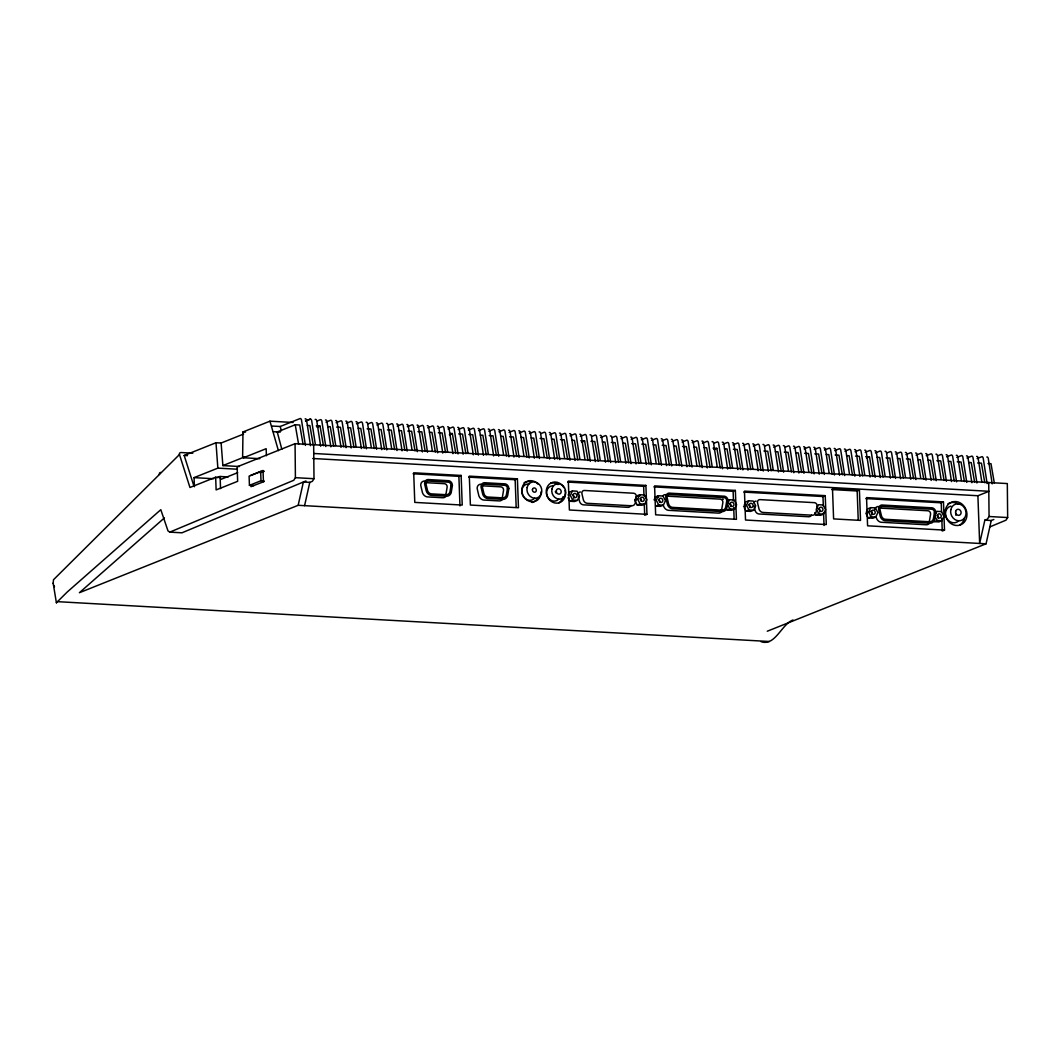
<?xml version="1.0" encoding="UTF-8"?>
<svg xmlns="http://www.w3.org/2000/svg" width="1061" height="1061" viewBox="0 0 1061 1061"><rect width="100%" height="100%" fill="white"/><g stroke="black" fill="none" stroke-linecap="round" stroke-linejoin="round"><path stroke-width="1.5" d="M293.128 422.477L269.958 421.177L242.982 431.96L242.624 456.8L243.433 457.768L259.812 458.684M57.015 602.263L56.379 602.767L67.201 592.038L160.808 509.691L167.996 530.911L169.787 532.131L293.764 480.288L295.409 477.675L295.064 443.684L1007.313 483.564L1007.658 517.556L1006.014 520.169L989.78 526.919M169.787 532.131L181.975 532.808L303.38 481.999L309.785 482.357L312.358 481.336L314.003 478.71L313.658 444.718M313.976 453.498L989.038 491.296L977.897 495.739L979.648 543.457L984.847 520.155L987.42 519.134L989.064 516.508L988.719 482.53M164.375 517.954L79.389 592.714L298.168 505.301L303.38 481.999L305.953 480.978M304.587 505.659L309.785 482.357M767.262 631.229L986.054 543.816L991.253 520.513L993.825 519.492M568.139 495.063L569.571 492.105L572.463 490.938L577.078 491.203L579.558 495.911L577.409 500.368L574.518 501.521L569.903 501.269L568.046 497.728M572.463 490.938L570.327 495.394L572.794 500.116L577.409 500.368M634.743 500.328L636.892 495.872L639.783 494.718L644.398 494.97L646.865 499.678L644.73 504.134L641.839 505.288L637.223 505.036L634.743 500.328L637.634 499.161L639.783 494.718M654.053 499.877L655.473 496.906L658.364 495.752L662.979 496.017L665.459 500.726L663.324 505.182L660.433 506.336L655.817 506.07L658.709 504.917L663.324 505.182M658.364 495.752L656.228 500.208L658.709 504.917M729.53 499.744L727.395 504.187L729.862 508.909L734.477 509.161L736.626 504.704L734.146 499.996L729.53 499.744L726.639 500.898M744.305 504.93L745.737 501.959L748.628 500.805L753.244 501.071L755.711 505.779L753.575 510.235L750.684 511.389L746.069 511.123L744.212 507.596M743.589 506.415L746.48 505.261L748.628 500.805M823.455 514.147L825.591 509.691L823.124 504.983L818.508 504.718L816.36 509.174L818.84 513.882L823.455 514.147L820.564 515.301L815.949 515.036L814.715 512.688M866.466 511.773L867.885 508.803L870.776 507.649L875.391 507.901L877.871 512.622L875.736 517.078L872.845 518.232L868.23 517.967L866.36 514.439M865.749 513.259L868.641 512.105L870.776 507.649M935.378 514.32L936.797 511.349L941.412 511.601L943.892 516.322L941.757 520.765L938.866 521.919L934.25 521.667L937.142 520.513L941.757 520.765M192.823 453.193L181.232 452.543A2.732 1.857 30.8 0 0 179.468 454.532L53.501 579.744L53.169 583.165L56.379 602.767M761.122 641.693C775.1 646.56 781.678 624.027 792.991 619.995M57.082 601.64L769.344 641.494M193.951 486.203L184.176 455.461L215.993 442.742L221.126 443.034L243.606 434.042M271.881 426.031L280.223 426.495L300.024 418.578A3.488 1.552 -86.8 0 1 301.47 419.851L305.409 445.395M303.101 444.572L299.719 425.01L295.237 424.758L277.239 431.946L281.841 449.28M305.488 421.018L310.197 419.148A3.488 1.552 -86.8 0 1 311.642 420.421L315.342 444.36M305.634 420.978L310.197 419.148M317.332 420.938L320.369 419.718A3.488 1.552 -86.8 0 1 321.815 420.992L325.767 446.522M325.979 422.119L330.541 420.289A3.488 1.552 -86.8 0 1 332 421.562L335.687 445.501M317.067 427.344L320.077 426.151L323.446 445.713M221.126 443.034L222.876 465.593L244.773 456.84M194.402 486.72L194.07 477.636L217.85 468.126L237.505 469.227M243.433 457.768L266.152 448.697L266.417 455.739M336.151 422.689L340.727 420.859A3.488 1.552 -86.8 0 1 342.172 422.132L346.111 447.662M295.064 443.684L237.12 466.84L237.651 481.309L216.126 489.917L215.662 477.225L220.144 477.477L220.555 488.577M346.324 423.259L350.899 421.429A3.488 1.552 -86.8 0 1 352.345 422.702L356.045 446.641M215.662 477.225L189.959 487.49L179.468 454.532M217.001 477.689L220.012 476.482L228.208 476.946M356.496 423.83L361.072 421.999A3.488 1.552 -86.8 0 1 362.517 423.273L366.456 448.803M237.651 472.689L220.794 479.426L220.012 476.482M368.194 423.79L371.244 422.57A3.488 1.552 -86.8 0 1 372.69 423.843L376.642 449.373M250.515 475.461L263.022 470.461L263.433 481.667M376.854 424.97L381.416 423.14A3.488 1.552 -86.8 0 1 382.862 424.413L386.814 449.944M263.659 471.734L260.661 471.561L249.096 476.19L249.441 485.354L253.924 485.606M260.025 472.835L264.189 471.164M388.551 424.93L391.602 423.71A3.488 1.552 -86.8 0 1 393.047 424.984L396.986 450.514M397.199 426.111L401.774 424.281A3.488 1.552 -86.8 0 1 403.22 425.554L407.159 451.084M249.441 485.354L261.006 480.726L263.99 480.898M250.926 486.667L264.043 481.561M407.371 426.681L411.947 424.851A3.488 1.552 -86.8 0 1 413.392 426.124L417.331 451.654M417.543 427.251L422.119 425.421A3.488 1.552 -86.8 0 1 423.564 426.694L427.503 452.225M427.729 427.808L432.291 425.991A3.488 1.552 -86.8 0 1 433.737 427.265L437.689 452.795M437.901 428.379L442.464 426.562A3.488 1.552 -86.8 0 1 443.909 427.835L447.609 451.774M448.074 428.949L452.649 427.132A3.488 1.552 -86.8 0 1 454.095 428.405L458.034 453.936M458.246 429.519L462.821 427.702A3.488 1.552 -86.8 0 1 464.267 428.976L467.967 452.914M449.347 434.745L452.344 433.551L455.713 453.113M468.418 430.09L472.994 428.273A3.488 1.552 -86.8 0 1 474.439 429.533L478.378 455.076M478.591 430.66L483.166 428.843A3.488 1.552 -86.8 0 1 484.612 430.103L488.312 454.042M488.776 431.23L493.338 429.413A3.488 1.552 -86.8 0 1 494.784 430.673L498.736 456.217M498.949 431.8L503.511 429.984A3.488 1.552 -86.8 0 1 504.97 431.243L508.909 456.787M509.121 432.371L513.696 430.541A3.488 1.552 -86.8 0 1 515.142 431.814L519.081 457.357M519.293 432.941L523.869 431.111A3.488 1.552 -86.8 0 1 525.314 432.384L529.253 457.928M529.466 433.511L534.041 431.681A3.488 1.552 -86.8 0 1 535.487 432.954L539.426 458.498M541.163 433.472L544.213 432.251A3.488 1.552 -86.8 0 1 545.659 433.525L549.598 459.068M549.823 434.652L554.386 432.822A3.488 1.552 -86.8 0 1 555.831 434.095L559.784 459.638M559.996 435.222L564.558 433.392A3.488 1.552 -86.8 0 1 566.017 434.665L569.956 460.195M413.087 473.776L458.882 476.349L461.137 475.447L462.225 505.063L414.785 502.397L413.697 472.795L461.137 475.447M570.168 435.792L574.744 433.962A3.488 1.552 -86.8 0 1 576.189 435.235L579.876 459.174M580.34 436.363L584.916 434.533A3.488 1.552 -86.8 0 1 586.362 435.806L590.301 461.336M592.038 436.323L595.088 435.103A3.488 1.552 -86.8 0 1 596.534 436.376L600.234 460.315M581.614 442.158L584.611 440.952L587.993 460.527M600.698 437.503L605.261 435.673A3.488 1.552 -86.8 0 1 606.706 436.946L610.659 462.477M612.396 437.464L615.433 436.243A3.488 1.552 -86.8 0 1 616.879 437.517L620.579 461.455M468.683 477.132L515.155 479.731L517.41 478.829L518.471 507.742L470.381 505.049L469.32 476.137L517.41 478.829M621.043 438.644L625.605 436.814A3.488 1.552 -86.8 0 1 627.064 438.087L631.003 463.617M631.215 439.214L635.791 437.384A3.488 1.552 -86.8 0 1 637.237 438.657L640.924 462.596M641.388 439.784L645.963 437.954A3.488 1.552 -86.8 0 1 647.409 439.227L651.348 464.758M651.56 440.355L656.136 438.525A3.488 1.552 -86.8 0 1 657.581 439.798L661.52 465.328M661.746 440.925L666.308 439.095A3.488 1.552 -86.8 0 1 667.754 440.368L671.706 465.898M671.918 441.482L676.48 439.665A3.488 1.552 -86.8 0 1 677.926 440.938L681.878 466.469M682.09 442.052L686.666 440.235A3.488 1.552 -86.8 0 1 688.112 441.509L692.051 467.039M692.263 442.623L696.838 440.806A3.488 1.552 -86.8 0 1 698.284 442.079L702.223 467.609M702.435 443.193L707.011 441.376A3.488 1.552 -86.8 0 1 708.456 442.649L712.156 466.588M714.133 443.153L717.183 441.946A3.488 1.552 -86.8 0 1 718.629 443.206L722.568 468.75M569.903 501.269L572.794 500.116M722.793 444.334L727.355 442.517A3.488 1.552 -86.8 0 1 728.801 443.777L732.501 467.715M713.881 449.559L716.878 448.365L720.26 467.928M732.965 444.904L737.528 443.087A3.488 1.552 -86.8 0 1 738.973 444.347L742.925 469.89M743.138 445.474L747.713 443.644A3.488 1.552 -86.8 0 1 749.159 444.917L752.846 468.856M567.728 482.079L643.642 486.323L645.897 485.421L646.958 514.333L644.703 515.235L644.292 503.988M753.31 446.044L757.886 444.214A3.488 1.552 -86.8 0 1 759.331 445.487L763.27 471.031M765.008 446.005L768.058 444.784A3.488 1.552 -86.8 0 1 769.504 446.058L773.204 469.996M773.655 447.185L778.23 445.355A3.488 1.552 -86.8 0 1 779.676 446.628L783.615 472.172M637.223 505.036L640.115 503.882L644.73 504.134M785.365 447.145L788.403 445.925A3.488 1.552 -86.8 0 1 789.848 447.198L793.8 472.742M794.013 448.326L798.575 446.495A3.488 1.552 -86.8 0 1 800.034 447.769L803.973 473.299M804.185 448.896L808.761 447.066A3.488 1.552 -86.8 0 1 810.206 448.339L814.145 473.869M814.357 449.466L818.933 447.636A3.488 1.552 -86.8 0 1 820.378 448.909L824.317 474.439M824.53 450.036L829.105 448.206A3.488 1.552 -86.8 0 1 830.551 449.479L834.49 475.01M834.715 450.607L839.278 448.776A3.488 1.552 -86.8 0 1 840.723 450.05L844.662 475.58M653.987 486.893L733.124 491.323L735.366 490.421L736.427 519.333L655.645 514.81L654.584 485.898L735.366 490.421M844.888 451.177L849.45 449.347A3.488 1.552 -86.8 0 1 850.895 450.62L854.848 476.15M855.06 451.747L859.622 449.917A3.488 1.552 -86.8 0 1 861.081 451.19L864.768 475.129M865.232 452.318L869.808 450.487A3.488 1.552 -86.8 0 1 871.253 451.761L875.192 477.291M729.862 508.909L726.971 510.062L731.586 510.314L734.477 509.161M875.405 452.888L879.98 451.058A3.488 1.552 -86.8 0 1 881.426 452.331L885.126 476.27M866.505 458.113L869.503 456.906L872.871 476.482M887.102 452.848L890.152 451.628A3.488 1.552 -86.8 0 1 891.598 452.901L895.537 478.431M746.069 511.123L748.96 509.97L753.575 510.235M895.763 454.028L900.325 452.198A3.488 1.552 -86.8 0 1 901.77 453.471L905.471 477.41M905.935 454.585L910.497 452.768A3.488 1.552 -86.8 0 1 911.943 454.042L915.895 479.572M916.107 455.156L920.669 453.339A3.488 1.552 -86.8 0 1 922.128 454.612L926.067 480.142M743.854 492.105L822.978 496.535L825.233 495.646L826.294 524.545L745.512 520.023L744.451 491.124L825.233 495.646M926.28 455.726L930.855 453.909A3.488 1.552 -86.8 0 1 932.301 455.182L936.24 480.713M937.977 455.686L941.027 454.479A3.488 1.552 -86.8 0 1 942.473 455.753L946.412 481.283M831.824 489.559L857.169 490.978L859.41 490.089L860.524 520.407L833.601 518.895L832.487 488.577L859.41 490.089M946.624 456.867L951.2 455.05A3.488 1.552 -86.8 0 1 952.645 456.31L956.584 481.853M956.81 457.437L961.372 455.62A3.488 1.552 -86.8 0 1 962.818 456.88L966.77 482.423M815.949 515.036L818.84 513.882M966.982 458.007L971.544 456.19A3.488 1.552 -86.8 0 1 972.99 457.45L976.942 482.994M977.154 458.577L981.73 456.76A3.488 1.552 -86.8 0 1 983.176 458.02L987.115 483.564M868.23 517.967L871.121 516.813L875.736 517.078M865.935 498.59L941.226 502.808L943.468 501.919L944.502 530.115L942.261 531.017L941.797 518.484M315.144 419.48L315.289 419.44A3.488 1.552 -86.8 0 1 316.735 420.713L320.674 446.243M424.493 481.071L423.962 481.084A4.43 3.886 68.2 0 0 420.766 485.5L422.45 492.675A6.021 5.278 68.2 0 0 427.079 496.88L443.034 497.768A6.021 5.278 68.2 0 0 446.19 496.243M480.912 484.227L480.381 484.24A4.43 3.886 68.2 0 0 477.185 488.657L478.869 495.832A6.021 5.278 68.2 0 0 483.498 500.036L499.452 500.925A6.021 5.278 68.2 0 0 502.609 499.399M665.605 494.638L665.075 494.651A4.363 3.82 68.2 0 0 662.674 496.071M878.442 506.535L877.911 506.548A4.377 3.833 68.2 0 0 874.808 509.651M307.358 425.434L309.892 425.58L313.274 445.143M316.258 425.925L320.077 426.151M327.703 426.575L330.25 426.708L333.618 446.283M336.602 427.066L340.422 427.278L343.791 446.853M348.048 427.716L350.594 427.848L353.976 447.424M358.22 428.286L360.767 428.419L364.148 447.994M367.133 428.777L370.939 428.989L374.321 448.564M378.578 429.426L381.124 429.559L384.493 449.135M387.477 429.917L391.297 430.129L394.665 449.705M398.923 430.554L401.469 430.7L404.838 450.275M407.822 431.058L411.641 431.27L415.023 450.832M418.007 431.628L421.814 431.84L425.196 451.402M429.453 432.265L431.986 432.411L435.368 451.973M438.352 432.769L442.172 432.981L445.54 452.543M449.798 433.405L452.344 433.551M458.697 433.909L462.516 434.121L465.885 453.684M468.869 434.48L472.689 434.692L476.071 454.254M480.315 435.116L482.861 435.262L486.243 454.824M489.227 435.62L493.033 435.832L496.415 455.394M500.673 436.257L503.219 436.403L506.588 455.965M509.572 436.761L513.391 436.973L516.76 456.535M521.017 437.397L523.564 437.543L526.946 457.105M531.19 437.968L533.736 438.113L537.118 457.676M540.102 438.458L543.908 438.684L547.29 458.246M551.548 439.108L554.081 439.254L557.463 458.816M560.447 439.599L564.266 439.824L567.635 459.386M571.892 440.249L574.439 440.381L577.807 459.957M580.791 440.739L584.611 440.952M590.964 441.31L594.783 441.522L598.165 461.097M602.423 441.96L604.956 442.092L608.338 461.668M611.322 442.45L615.141 442.662L618.51 462.238M622.767 443.1L625.314 443.233L628.682 462.808M631.666 443.591L635.486 443.803L638.855 463.378M641.839 444.161L645.658 444.373L649.04 463.936M653.284 444.798L655.831 444.944L659.213 464.506M662.197 445.302L666.003 445.514L669.385 465.076M673.642 445.938L676.189 446.084L679.557 465.646M682.541 446.442L686.361 446.654L689.73 466.217M693.987 447.079L696.533 447.225L699.902 466.787M704.159 447.649L706.706 447.795L710.088 467.357M713.072 448.153L716.878 448.365M724.517 448.79L727.05 448.936L730.432 468.498M733.416 449.294L737.236 449.506L740.605 469.068M744.862 449.93L747.408 450.076L750.777 469.638M755.034 450.501L757.581 450.646L760.949 470.209M763.933 451.005L767.753 451.217L771.135 470.779M775.392 451.641L777.925 451.787L781.307 471.349M784.291 452.132L788.098 452.357L791.479 471.92M795.737 452.782L798.283 452.928L801.652 472.49M804.636 453.272L808.455 453.485L811.824 473.06M814.808 453.843L818.628 454.055L822.01 473.63M826.254 454.493L828.8 454.625L832.182 474.201M835.166 454.983L838.972 455.196L842.354 474.771M846.612 455.633L849.158 455.766L852.527 475.341M855.511 456.124L859.33 456.336L862.699 475.912M865.683 456.694L869.503 456.906M877.129 457.331L879.675 457.477L883.057 477.052M886.041 457.835L889.847 458.047L893.229 477.609M897.487 458.471L900.02 458.617L903.402 478.179M906.386 458.975L910.205 459.188L913.574 478.75M917.831 459.612L920.378 459.758L923.746 479.32M928.004 460.182L930.55 460.328L933.919 479.89M936.903 460.686L940.722 460.898L944.104 480.461M948.348 461.323L950.895 461.469L954.277 481.031M957.261 461.827L961.067 462.039L964.449 481.601M968.706 462.463L971.253 462.609L974.621 482.171M977.605 462.967L981.425 463.18L984.794 482.742M988.003 463.551L991.001 463.71L994.369 483.285M273.393 431.721L280.237 432.106M242.982 431.96L245.542 432.106M312.756 458.498L977.897 495.739M184.176 455.461L187.479 455.646M645.897 485.421L568.325 481.084L569.386 509.996L646.958 514.333M943.468 501.919L866.545 497.609L867.58 525.805L944.502 530.115M222.876 465.593L239.415 466.522M426.137 482.675L444.479 483.697A2.878 2.52 68.2 0 1 447.119 487.278L446.15 493.02A4.469 3.912 68.2 0 1 445.169 495.116M482.543 485.832L500.898 486.866A2.878 2.52 68.2 0 1 503.524 490.447L502.569 496.19A4.469 3.912 68.2 0 1 501.574 498.272M667.356 496.177L720.207 499.134A2.878 2.52 68.2 0 1 722.833 502.728L721.878 508.471A4.469 3.912 68.2 0 1 720.565 510.858M878.548 508.007L927.911 510.765A2.878 2.52 68.2 0 1 930.55 514.36L929.582 520.102A4.469 3.912 68.2 0 1 928.282 522.489M636.892 495.872L639.969 496.044M655.473 496.906L658.549 497.078M295.409 477.675L314.003 478.71M989.064 516.508L1007.658 517.556M984.847 520.155L991.253 520.513M194.07 477.636L213.725 478.736M298.168 505.301L986.054 543.816M934.661 515.805L937.142 520.513M868.641 512.105L871.121 516.813M746.48 505.261L748.96 509.97M637.634 499.161L640.115 503.882M53.846 585.5L54.509 586.799M269.958 421.177L278.406 450.633M53.169 583.165L53.395 583.895M876.267 517.463L876.439 518.073A5.968 5.239 68.2 0 0 881.028 522.251L926.465 524.784A5.968 5.239 68.2 0 0 929.157 523.683M663.443 505.553L663.616 506.15A5.955 5.212 68.2 0 0 668.191 510.301L718.748 513.139A5.955 5.212 68.2 0 0 721.44 512.039M280.223 426.495L281.351 430.766M754.066 505.925L755.1 510.328A4.469 3.912 68.2 0 0 759.132 513.988L808.495 516.747A4.469 3.912 68.2 0 0 811.572 515.261M578.431 496.787L579.478 501.19A4.469 3.912 68.2 0 0 583.497 504.85L627.741 507.33A4.469 3.912 68.2 0 0 631.056 505.447M295.237 424.758L298.605 444.32M992.194 483.843L988.255 458.312A3.488 1.552 -86.8 0 0 986.81 457.039M981.783 481.681L978.083 457.742A3.488 1.552 -86.8 0 0 976.637 456.469M971.849 482.702L967.911 457.172A3.488 1.552 -86.8 0 0 966.465 455.898M961.425 480.54L957.738 456.601A3.488 1.552 -86.8 0 0 956.293 455.328M951.505 481.561L947.566 456.031A3.488 1.552 -86.8 0 0 946.107 454.758M941.08 479.4L937.38 455.461A3.488 1.552 -86.8 0 0 935.935 454.188M931.147 480.421L927.208 454.89A3.488 1.552 -86.8 0 0 925.762 453.617M920.736 478.259L917.036 454.32A3.488 1.552 -86.8 0 0 915.59 453.047M910.802 479.293L906.863 453.75A3.488 1.552 -86.8 0 0 905.418 452.477M900.63 478.723L896.691 453.18A3.488 1.552 -86.8 0 0 895.245 451.906M890.458 478.153L886.505 452.609A3.488 1.552 -86.8 0 0 885.06 451.336M880.285 477.583L876.333 452.039A3.488 1.552 -86.8 0 0 874.887 450.766M870.1 477.012L866.161 451.469A3.488 1.552 -86.8 0 0 864.715 450.196M859.927 476.442L855.988 450.898A3.488 1.552 -86.8 0 0 854.543 449.639M849.516 474.267L845.816 450.328A3.488 1.552 -86.8 0 0 844.37 449.068M839.583 475.301L835.644 449.758A3.488 1.552 -86.8 0 0 834.198 448.498M829.158 473.14L825.458 449.201A3.488 1.552 -86.8 0 0 824.012 447.928M819.238 474.161L815.286 448.631A3.488 1.552 -86.8 0 0 813.84 447.357M808.814 471.999L805.113 448.06A3.488 1.552 -86.8 0 0 803.668 446.787M798.88 473.02L794.941 447.49A3.488 1.552 -86.8 0 0 793.495 446.217M788.456 470.859L784.769 446.92A3.488 1.552 -86.8 0 0 783.323 445.647M778.535 471.88L774.596 446.349A3.488 1.552 -86.8 0 0 773.137 445.076M768.363 471.309L764.411 445.779A3.488 1.552 -86.8 0 0 762.965 444.506M758.191 470.739L754.238 445.209A3.488 1.552 -86.8 0 0 752.793 443.936M748.005 470.169L744.066 444.639A3.488 1.552 -86.8 0 0 742.62 443.365M737.833 469.599L733.894 444.068A3.488 1.552 -86.8 0 0 732.448 442.795M727.66 469.028L723.721 443.498A3.488 1.552 -86.8 0 0 722.276 442.225M717.236 466.867L713.549 442.928A3.488 1.552 -86.8 0 0 712.09 441.655M707.316 467.888L703.363 442.357A3.488 1.552 -86.8 0 0 701.918 441.084M696.891 465.726L693.191 441.787A3.488 1.552 -86.8 0 0 691.745 440.514M686.958 466.747L683.019 441.217A3.488 1.552 -86.8 0 0 681.573 439.944M676.547 464.585L672.846 440.647A3.488 1.552 -86.8 0 0 671.401 439.373M666.613 465.62L662.674 440.076A3.488 1.552 -86.8 0 0 661.228 438.803M656.189 463.445L652.502 439.506A3.488 1.552 -86.8 0 0 651.043 438.233M646.268 464.479L642.316 438.936A3.488 1.552 -86.8 0 0 640.871 437.662M636.083 463.909L632.144 438.365A3.488 1.552 -86.8 0 0 630.698 437.092M625.91 463.339L621.971 437.795A3.488 1.552 -86.8 0 0 620.526 436.535M615.738 462.768L611.799 437.225A3.488 1.552 -86.8 0 0 610.354 435.965M605.566 462.198L601.627 436.655A3.488 1.552 -86.8 0 0 600.181 435.395M595.393 461.628L591.441 436.098A3.488 1.552 -86.8 0 0 589.996 434.824M584.969 459.466L581.269 435.527A3.488 1.552 -86.8 0 0 579.823 434.254M575.035 460.487L571.097 434.957A3.488 1.552 -86.8 0 0 569.651 433.684M564.624 458.325L560.924 434.387A3.488 1.552 -86.8 0 0 559.479 433.113M554.691 459.347L550.752 433.816A3.488 1.552 -86.8 0 0 549.306 432.543M544.266 457.185L540.58 433.246A3.488 1.552 -86.8 0 0 539.134 431.973M534.346 458.206L530.394 432.676A3.488 1.552 -86.8 0 0 528.948 431.403M523.922 456.044L520.222 432.106A3.488 1.552 -86.8 0 0 518.776 430.832M513.988 457.066L510.049 431.535A3.488 1.552 -86.8 0 0 508.604 430.262M503.577 454.904L499.877 430.965A3.488 1.552 -86.8 0 0 498.431 429.692M493.644 455.925L489.705 430.395A3.488 1.552 -86.8 0 0 488.259 429.121M483.471 455.355L479.532 429.824A3.488 1.552 -86.8 0 0 478.073 428.551M473.299 454.784L469.347 429.254A3.488 1.552 -86.8 0 0 467.901 427.981M463.126 454.214L459.174 428.684A3.488 1.552 -86.8 0 0 457.729 427.411M452.941 453.644L449.002 428.113A3.488 1.552 -86.8 0 0 447.556 426.84M442.769 453.074L438.83 427.543A3.488 1.552 -86.8 0 0 437.384 426.27M432.344 450.912L428.657 426.973A3.488 1.552 -86.8 0 0 427.212 425.7M422.424 451.946L418.485 426.403A3.488 1.552 -86.8 0 0 417.026 425.129M412 449.771L408.299 425.832A3.488 1.552 -86.8 0 0 406.854 424.559M402.066 450.806L398.127 425.262A3.488 1.552 -86.8 0 0 396.681 423.989M391.655 448.631L387.955 424.692A3.488 1.552 -86.8 0 0 386.509 423.419M381.721 449.665L377.782 424.121A3.488 1.552 -86.8 0 0 376.337 422.862M371.297 447.49L367.61 423.551A3.488 1.552 -86.8 0 0 366.164 422.291M361.377 448.524L357.438 422.981A3.488 1.552 -86.8 0 0 355.979 421.721M351.204 447.954L347.252 422.424A3.488 1.552 -86.8 0 0 345.806 421.151M341.019 447.384L337.08 421.854A3.488 1.552 -86.8 0 0 335.634 420.58M330.846 446.814L326.907 421.283A3.488 1.552 -86.8 0 0 325.462 420.01M310.502 445.673L306.563 420.143A3.488 1.552 -86.8 0 0 305.117 418.87M215.993 442.742L217.85 468.126M941.226 502.808L941.571 512.211M857.169 490.978L858.216 519.704M822.978 496.535L823.336 506.177M823.575 512.596L824.039 525.447M733.124 491.323L733.469 500.911M733.708 507.596L734.119 518.643M643.642 486.323L644 495.964M515.155 479.731L516.163 507.039M458.882 476.349L459.97 505.951M260.661 471.561L261.006 480.726M159.389 474.479L159.362 473.869A1.605 1.406 68.2 0 1 160.688 472.437M541.097 491.76A10.769 9.43 68.2 0 1 529.359 501.309A10.769 9.43 68.2 0 1 522.954 485.474A10.769 9.43 68.2 0 1 538.007 484.134M565.022 490.381A10.769 9.43 68.2 0 1 554.545 502.914A10.769 9.43 68.2 0 1 547.741 486.084A10.769 9.43 68.2 0 1 563.975 487.768M524.081 482.702A10.769 9.43 68.2 0 1 531.349 482.052M537.755 497.874A10.769 9.43 68.2 0 1 532.091 502.476M534.704 498.206A8.329 7.294 68.2 0 1 522.463 494.877A8.329 7.294 68.2 0 1 528.922 483.935M550.725 483.14A10.769 9.43 68.2 0 1 558.059 484.598M562.98 496.747A10.769 9.43 68.2 0 1 558.736 502.914M558.723 499.187A7.812 6.843 68.2 0 1 547.251 496.071A7.812 6.843 68.2 0 1 553.311 485.819M722.568 510.633A5.955 5.212 68.2 0 1 721.865 511.627M722.833 498.975A4.363 3.82 68.2 0 1 723.244 499.452M753.774 502.808A2.878 2.52 68.2 0 1 756.095 501.15M748.681 504.532A2.149 1.883 68.2 0 1 749.955 507.702M947.977 503.736A12.201 10.69 68.2 0 1 958.879 504.346M964.449 518.113A12.201 10.69 68.2 0 1 959.648 525.102M555.261 491.681A2.759 2.414 68.2 0 1 555.937 492.927M578.02 494.903A2.878 2.52 68.2 0 1 580.473 492.025M958.852 520.659A8.607 7.546 68.2 0 1 946.691 518.232A8.607 7.546 68.2 0 1 950.908 506.084M955.537 512.98A3.09 2.706 68.2 0 1 955.895 515.301M640.3 498.67A2.149 1.883 68.2 0 1 641.282 501.11M572.516 494.665A2.149 1.883 68.2 0 1 573.51 498.259M658.417 499.479A2.149 1.883 68.2 0 1 659.876 502.145M729.583 503.471A2.149 1.883 68.2 0 1 730.857 506.627M818.562 508.444A2.149 1.883 68.2 0 1 819.543 512.039M870.325 511.269A2.149 1.883 68.2 0 1 871.824 514.956M937.327 515.314A2.149 1.883 68.2 0 1 938.136 518.232M452.397 485.514L451.23 492.529A6.021 5.278 68.2 0 1 446.893 496.23L430.938 495.341A6.021 5.278 68.2 0 1 426.31 491.124L424.625 483.962A4.43 3.886 68.2 0 1 427.822 479.532L448.869 480.713A4.43 3.886 68.2 0 1 452.397 485.514M508.816 488.67L507.649 495.686A6.021 5.278 68.2 0 1 503.312 499.386L487.357 498.498A6.021 5.278 68.2 0 1 482.728 494.293L481.044 487.118A4.43 3.886 68.2 0 1 484.227 482.702L505.275 483.882A4.43 3.886 68.2 0 1 508.816 488.67M728.058 500.938L726.891 507.94A5.955 5.212 68.2 0 1 722.607 511.601L672.051 508.763A5.955 5.212 68.2 0 1 667.475 504.612L665.791 497.463A4.363 3.82 68.2 0 1 668.934 493.113L724.583 496.23A4.363 3.82 68.2 0 1 728.058 500.938M935.789 512.582L934.622 519.572A5.968 5.239 68.2 0 1 930.325 523.245L884.887 520.699A5.968 5.239 68.2 0 1 880.298 516.535L878.614 509.373A4.377 3.833 68.2 0 1 881.771 505.009L932.301 507.834A4.377 3.833 68.2 0 1 935.789 512.582M450.965 485.739L450.01 491.482A4.469 3.912 68.2 0 1 446.23 494.705L431.482 493.882A4.469 3.912 68.2 0 1 427.464 490.222L426.071 484.346A2.878 2.52 68.2 0 1 428.458 481.044L448.326 482.158A2.878 2.52 68.2 0 1 450.965 485.739M507.383 488.896L506.429 494.638A4.469 3.912 68.2 0 1 502.649 497.861L487.901 497.039A4.469 3.912 68.2 0 1 483.882 493.378L482.49 487.503A2.878 2.52 68.2 0 1 484.877 484.214L504.744 485.315A2.878 2.52 68.2 0 1 507.383 488.896M636.321 496.827L635.367 502.569A4.469 3.912 68.2 0 1 631.587 505.792L587.356 503.312A4.469 3.912 68.2 0 1 583.325 499.651L581.945 493.776A2.878 2.52 68.2 0 1 584.332 490.474L633.696 493.246A2.878 2.52 68.2 0 1 636.321 496.827M726.692 501.177L725.737 506.919A4.469 3.912 68.2 0 1 721.957 510.142L672.594 507.383A4.469 3.912 68.2 0 1 668.563 503.723L667.183 497.848A2.878 2.52 68.2 0 1 669.571 494.545L724.053 497.596A2.878 2.52 68.2 0 1 726.692 501.177M817.089 506.243L816.121 511.986A4.469 3.912 68.2 0 1 812.355 515.208L762.992 512.45A4.469 3.912 68.2 0 1 758.96 508.789L757.567 502.914A2.878 2.52 68.2 0 1 759.955 499.612L814.45 502.662A2.878 2.52 68.2 0 1 817.089 506.243M934.409 512.808L933.441 518.55A4.469 3.912 68.2 0 1 929.661 521.773L885.431 519.306A4.469 3.912 68.2 0 1 881.412 515.646L880.02 509.771A2.878 2.52 68.2 0 1 882.407 506.468L931.77 509.227A2.878 2.52 68.2 0 1 934.409 512.808M945.417 509.824A12.201 10.69 68.2 0 0 959.303 525.261A12.201 10.69 68.2 0 0 963.454 505.474A12.201 10.69 68.2 0 0 945.417 509.824M527.105 487.556A8.329 7.294 68.2 0 0 536.587 498.086A8.329 7.294 68.2 0 0 539.412 484.585A8.329 7.294 68.2 0 0 527.105 487.556M532.463 489.413A2.188 1.923 68.2 0 0 534.956 492.171A2.188 1.923 68.2 0 0 535.699 488.63A2.188 1.923 68.2 0 0 532.463 489.413M551.919 489.068A7.812 6.843 68.2 0 0 560.805 498.949A7.812 6.843 68.2 0 0 563.471 486.283A7.812 6.843 68.2 0 0 551.919 489.068M556.322 490.606A2.759 2.414 68.2 0 0 559.465 494.081A2.759 2.414 68.2 0 0 560.394 489.625A2.759 2.414 68.2 0 0 556.322 490.606M950.828 509.704A8.607 7.546 68.2 0 0 960.629 520.606A8.607 7.546 68.2 0 0 963.56 506.641A8.607 7.546 68.2 0 0 950.828 509.704M955.643 511.375A3.09 2.706 68.2 0 0 959.157 515.288A3.09 2.706 68.2 0 0 960.218 510.275A3.09 2.706 68.2 0 0 955.643 511.375M640.42 498.643A2.149 1.883 68.2 0 0 642.873 501.376A2.149 1.883 68.2 0 0 643.603 497.874A2.149 1.883 68.2 0 0 640.42 498.643M573.112 494.877A2.149 1.883 68.2 0 0 575.553 497.596A2.149 1.883 68.2 0 0 576.295 494.108A2.149 1.883 68.2 0 0 573.112 494.877M659.014 499.691A2.149 1.883 68.2 0 0 661.467 502.41A2.149 1.883 68.2 0 0 662.197 498.922A2.149 1.883 68.2 0 0 659.014 499.691M730.167 503.67A2.149 1.883 68.2 0 0 732.62 506.402A2.149 1.883 68.2 0 0 733.35 502.901A2.149 1.883 68.2 0 0 730.167 503.67M749.265 504.744A2.149 1.883 68.2 0 0 751.718 507.463A2.149 1.883 68.2 0 0 752.448 503.975A2.149 1.883 68.2 0 0 749.265 504.744M819.145 508.657A2.149 1.883 68.2 0 0 821.599 511.375A2.149 1.883 68.2 0 0 822.328 507.887A2.149 1.883 68.2 0 0 819.145 508.657M871.426 511.588A2.149 1.883 68.2 0 0 873.866 514.306A2.149 1.883 68.2 0 0 874.609 510.818A2.149 1.883 68.2 0 0 871.426 511.588M937.447 515.275A2.149 1.883 68.2 0 0 939.9 518.007A2.149 1.883 68.2 0 0 940.63 514.505A2.149 1.883 68.2 0 0 937.447 515.275"/></g></svg>
